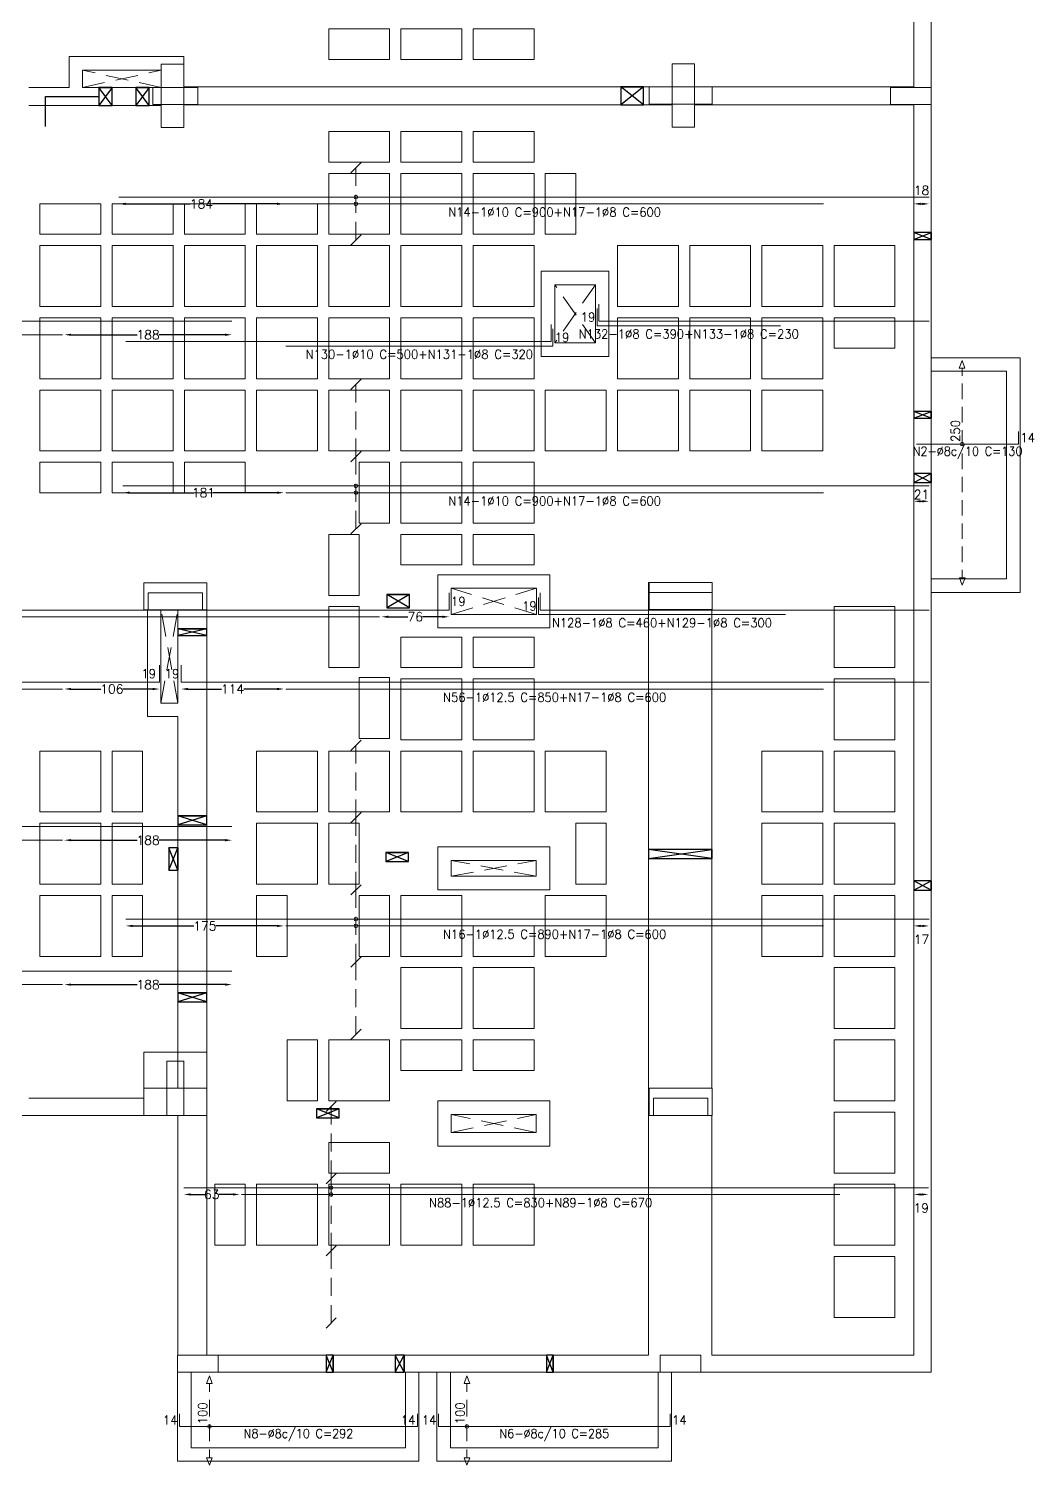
# Model space of a CAD drawing. Header units: millimetres. Extents: x -32 to 332, y -138 to 116.
# Drawn here: x 204.19 to 226.47, y -137.71 to -105.88 of the extents above; entities that cross this region are included whole.
import ezdxf
from ezdxf.enums import TextEntityAlignment as Align

# ---------------------------------------------------------------- set-up
doc = ezdxf.new("R2010")
doc.units = ezdxf.units.MM
doc.linetypes.add('TRAZO_HUECO', pattern=[0.75, 0.5, -0.25])
doc.layers.add('A-COT-01', color=9, linetype='Continuous')
doc.layers.add('FURAÇÃO', color=8, linetype='Continuous')
for name, color, linetype, lineweight in [('ARR_L_I_IG_DIST', 8, 'Continuous', 0), ('ARR_L_I_IG_LINHA', 2, 'Continuous', 0), ('ARR_L_I_IG_MARCA', 2, 'Continuous', 9), ('ARR_L_I_POSICAO', 4, 'Continuous', 9), ('ARR_LONG_INF', 6, 'Continuous', 15), ('ARR_LONG_INF_TXT', 1, 'Continuous', 9), ('consolo', 8, 'Continuous', 0), ('LJ_NERV_RETI', 8, 'Continuous', 9), ('LJ_SIMB_ABER', 8, 'Continuous', 0), ('PILAR_CONCRETO', 8, 'Continuous', 0), ('PILAR_CONCRETO_APOIADO', 8, 'Continuous', 0), ('VIG_FACES', 8, 'Continuous', 0)]:
    doc.layers.add(name, color=color, linetype=linetype, lineweight=lineweight)
doc.styles.add('CYPETXT_0.3_romans', font='romans.shx', dxfattribs={"height": 0.2})
doc.styles.add('CYPETXT_romans', font='romans.shx', dxfattribs={"height": 0.2})
doc.dimstyles.new('cype_arrow', dxfattribs={"dimtxt": 0.18, "dimasz": 0.15, "dimexe": 0.075, "dimexo": 0.075, "dimgap": 0, "dimtad": 0, "dimdec": 4, "dimzin": 0, "dimdsep": 46, "dimtxsty": 'CYPETXT_0.3_romans', "dimcen": 0.09, "dimadec": 0, "dimazin": 0, "dimtfac": 1, "dimtdec": 4, "dimtofl": 0, "dimtmove": 2, "dimatfit": 3, "dimfxl": 1, "dimtolj": 1, "dimtzin": 0, "dimarcsym": 0})

# ---------------------------------------------------------------- blocks, each defined once
blk = doc.blocks.new('Forma 2PvtoTipo')
at = {"layer": 'consolo', "color": 8}
blk.add_lwpolyline([(614.303, -127.48), (612.903, -127.48), (612.903, -128.88), (614.303, -128.88)], close=True, dxfattribs=at)
at = {"layer": 'FURAÇÃO', "color": 8}
for points in [[(610.723, -106.969), (610.723, -106.301), (611.907, -106.3)], [(612.207, -106.5), (612.207, -106.1), (611.907, -106.1), (611.907, -106.5), (612.207, -106.5), (611.907, -106.1), (612.207, -106.1), (611.907, -106.5)], [(613.025, -106.5), (613.025, -106.1), (612.725, -106.1), (612.725, -106.5), (613.025, -106.5), (612.725, -106.1), (613.025, -106.1), (612.725, -106.5)], [(623.978, -106.49), (623.978, -106.09), (623.478, -106.09), (623.478, -106.49), (623.978, -106.49), (623.478, -106.09), (623.978, -106.09), (623.478, -106.49)], [(629.973, -109.468), (630.353, -109.468), (630.353, -109.318), (629.973, -109.318), (629.973, -109.468), (630.353, -109.318), (630.353, -109.468), (629.973, -109.318)], [(629.973, -113.431), (630.353, -113.431), (630.353, -113.281), (629.973, -113.281), (629.973, -113.431), (630.353, -113.281), (630.353, -113.431), (629.973, -113.281)], [(629.973, -114.856), (630.353, -114.856), (630.353, -114.656), (629.973, -114.656), (629.973, -114.856), (630.353, -114.656), (630.353, -114.856), (629.973, -114.656)], [(618.791, -117.637), (618.791, -117.337), (618.291, -117.337), (618.291, -117.637), (618.791, -117.637), (618.291, -117.337), (618.791, -117.337), (618.291, -117.637)], [(614.3, -118.247), (614.3, -118.097), (613.66, -118.097), (613.66, -118.247), (614.3, -118.247), (613.66, -118.097), (614.3, -118.097), (613.66, -118.247)], [(614.3, -122.44), (614.3, -122.24), (613.66, -122.24), (613.66, -122.44), (614.3, -122.44), (613.66, -122.24), (614.3, -122.24), (613.66, -122.44)], [(613.46, -123.449), (613.66, -123.449), (613.66, -122.949), (613.46, -122.949), (613.46, -123.449), (613.66, -122.949), (613.66, -123.449), (613.46, -122.949)], [(618.77, -123.257), (618.77, -123.057), (618.27, -123.057), (618.27, -123.257), (618.77, -123.257), (618.27, -123.057), (618.77, -123.057), (618.27, -123.257)], [(624.093, -123.187), (625.493, -123.187), (625.493, -122.987), (624.093, -122.987), (624.093, -123.187), (625.493, -122.987), (625.493, -123.187), (624.093, -122.987)], [(629.973, -123.886), (630.353, -123.886), (630.353, -123.686), (629.973, -123.686), (629.973, -123.886), (630.353, -123.686), (630.353, -123.886), (629.973, -123.686)], [(614.3, -126.363), (614.3, -126.163), (613.66, -126.163), (613.66, -126.363), (614.3, -126.363), (613.66, -126.163), (614.3, -126.163), (613.66, -126.363)], [(617.232, -128.932), (617.232, -128.732), (616.732, -128.732), (616.732, -128.932), (617.232, -128.932), (616.732, -128.732), (617.232, -128.732), (616.732, -128.932)], [(616.95, -134.57), (617.1, -134.57), (617.1, -134.19), (616.95, -134.19), (616.95, -134.57), (617.1, -134.19), (617.1, -134.57), (616.95, -134.19)], [(618.477, -134.57), (618.677, -134.57), (618.677, -134.19), (618.477, -134.19), (618.477, -134.57), (618.677, -134.19), (618.677, -134.57), (618.477, -134.19)], [(621.829, -134.57), (621.979, -134.57), (621.979, -134.19), (621.829, -134.19), (621.829, -134.57), (621.979, -134.19), (621.979, -134.57), (621.829, -134.19)]]:
    blk.add_lwpolyline(points, dxfattribs=at)
at = {"layer": 'LJ_NERV_RETI', "color": 8}
for points in [[(618.354, -105.482), (618.354, -104.807), (617.004, -104.807), (617.004, -105.482)], [(619.954, -105.482), (619.954, -104.807), (618.604, -104.807), (618.604, -105.482)], [(621.554, -105.482), (621.554, -104.807), (620.204, -104.807), (620.204, -105.482)], [(618.354, -107.757), (618.354, -107.082), (617.004, -107.082), (617.004, -107.757)], [(619.954, -107.757), (619.954, -107.082), (618.604, -107.082), (618.604, -107.757)], [(621.554, -107.757), (621.554, -107.082), (620.204, -107.082), (620.204, -107.757)], [(618.354, -109.357), (618.354, -108.007), (617.004, -108.007), (617.004, -109.357)], [(619.954, -109.357), (619.954, -108.007), (618.604, -108.007), (618.604, -109.357)], [(621.554, -109.357), (621.554, -108.007), (620.204, -108.007), (620.204, -109.357)], [(622.479, -109.357), (622.479, -108.007), (621.804, -108.007), (621.804, -109.357)], [(611.954, -109.357), (611.954, -108.682), (610.604, -108.682), (610.604, -109.357)], [(613.554, -109.357), (613.554, -108.682), (612.204, -108.682), (612.204, -109.357)], [(615.154, -109.357), (615.154, -108.682), (613.804, -108.682), (613.804, -109.357)], [(616.754, -109.357), (616.754, -108.682), (615.404, -108.682), (615.404, -109.357)], [(611.954, -110.957), (611.954, -109.607), (610.604, -109.607), (610.604, -110.957)], [(613.554, -110.957), (613.554, -109.607), (612.204, -109.607), (612.204, -110.957)], [(615.154, -110.957), (615.154, -109.607), (613.804, -109.607), (613.804, -110.957)], [(616.754, -110.957), (616.754, -109.607), (615.404, -109.607), (615.404, -110.957)], [(618.354, -110.957), (618.354, -109.607), (617.004, -109.607), (617.004, -110.957)], [(619.954, -110.957), (619.954, -109.607), (618.604, -109.607), (618.604, -110.957)], [(621.554, -110.957), (621.554, -109.607), (620.204, -109.607), (620.204, -110.957)], [(624.754, -110.957), (624.754, -109.607), (623.404, -109.607), (623.404, -110.957)], [(626.354, -110.957), (626.354, -109.607), (625.004, -109.607), (625.004, -110.957)], [(627.954, -110.957), (627.954, -109.607), (626.604, -109.607), (626.604, -110.957)], [(629.554, -110.957), (629.554, -109.607), (628.204, -109.607), (628.204, -110.957)], [(611.954, -112.557), (611.954, -111.207), (610.604, -111.207), (610.604, -112.557)], [(613.554, -112.557), (613.554, -111.207), (612.204, -111.207), (612.204, -112.557)], [(615.154, -112.557), (615.154, -111.207), (613.804, -111.207), (613.804, -112.557)], [(616.754, -112.557), (616.754, -111.207), (615.404, -111.207), (615.404, -112.557)], [(618.354, -112.557), (618.354, -111.207), (617.004, -111.207), (617.004, -112.557)], [(619.954, -112.557), (619.954, -111.207), (618.604, -111.207), (618.604, -112.557)], [(621.554, -112.557), (621.554, -111.207), (620.204, -111.207), (620.204, -112.557)], [(624.754, -112.557), (624.754, -111.207), (623.404, -111.207), (623.404, -112.557)], [(626.354, -112.557), (626.354, -111.207), (625.004, -111.207), (625.004, -112.557)], [(627.954, -112.557), (627.954, -111.207), (626.604, -111.207), (626.604, -112.557)], [(629.554, -111.882), (629.554, -111.207), (628.204, -111.207), (628.204, -111.882)], [(611.954, -114.157), (611.954, -112.807), (610.604, -112.807), (610.604, -114.157)], [(613.554, -114.157), (613.554, -112.807), (612.204, -112.807), (612.204, -114.157)], [(615.154, -114.157), (615.154, -112.807), (613.804, -112.807), (613.804, -114.157)], [(616.754, -114.157), (616.754, -112.807), (615.404, -112.807), (615.404, -114.157)], [(618.354, -114.157), (618.354, -112.807), (617.004, -112.807), (617.004, -114.157)], [(619.954, -114.157), (619.954, -112.807), (618.604, -112.807), (618.604, -114.157)], [(621.554, -114.157), (621.554, -112.807), (620.204, -112.807), (620.204, -114.157)], [(623.154, -114.157), (623.154, -112.807), (621.804, -112.807), (621.804, -114.157)], [(624.754, -114.157), (624.754, -112.807), (623.404, -112.807), (623.404, -114.157)], [(626.354, -114.157), (626.354, -112.807), (625.004, -112.807), (625.004, -114.157)], [(627.954, -114.157), (627.954, -112.807), (626.604, -112.807), (626.604, -114.157)], [(611.954, -115.082), (611.954, -114.407), (610.604, -114.407), (610.604, -115.082)], [(613.554, -115.082), (613.554, -114.407), (612.204, -114.407), (612.204, -115.082)], [(615.154, -115.082), (615.154, -114.407), (613.804, -114.407), (613.804, -115.082)], [(618.354, -115.757), (618.354, -114.407), (617.679, -114.407), (617.679, -115.757)], [(619.954, -115.757), (619.954, -114.407), (618.604, -114.407), (618.604, -115.757)], [(621.554, -115.757), (621.554, -114.407), (620.204, -114.407), (620.204, -115.757)], [(617.679, -117.357), (617.679, -116.007), (617.004, -116.007), (617.004, -117.357)], [(619.954, -116.682), (619.954, -116.007), (618.604, -116.007), (618.604, -116.682)], [(621.554, -116.682), (621.554, -116.007), (620.204, -116.007), (620.204, -116.682)], [(617.679, -118.957), (617.679, -117.607), (617.004, -117.607), (617.004, -118.957)], [(629.554, -118.957), (629.554, -117.607), (628.204, -117.607), (628.204, -118.957)], [(619.954, -118.957), (619.954, -118.282), (618.604, -118.282), (618.604, -118.957)], [(621.554, -118.957), (621.554, -118.282), (620.204, -118.282), (620.204, -118.957)], [(618.354, -120.526), (618.354, -119.176), (617.679, -119.176), (617.679, -120.526)], [(619.954, -120.557), (619.954, -119.207), (618.604, -119.207), (618.604, -120.557)], [(621.554, -120.557), (621.554, -119.207), (620.204, -119.207), (620.204, -120.557)], [(629.554, -120.557), (629.554, -119.207), (628.204, -119.207), (628.204, -120.557)], [(611.954, -122.157), (611.954, -120.807), (610.604, -120.807), (610.604, -122.157)], [(612.879, -122.157), (612.879, -120.807), (612.204, -120.807), (612.204, -122.157)], [(616.754, -122.157), (616.754, -120.807), (615.404, -120.807), (615.404, -122.157)], [(618.354, -122.157), (618.354, -120.807), (617.004, -120.807), (617.004, -122.157)], [(619.954, -122.157), (619.954, -120.807), (618.604, -120.807), (618.604, -122.157)], [(621.554, -122.157), (621.554, -120.807), (620.204, -120.807), (620.204, -122.157)], [(623.154, -122.157), (623.154, -120.807), (621.804, -120.807), (621.804, -122.157)], [(627.954, -122.157), (627.954, -120.807), (626.604, -120.807), (626.604, -122.157)], [(629.554, -122.157), (629.554, -120.807), (628.204, -120.807), (628.204, -122.157)], [(611.954, -123.757), (611.954, -122.407), (610.604, -122.407), (610.604, -123.757)], [(612.879, -123.757), (612.879, -122.407), (612.204, -122.407), (612.204, -123.757)], [(616.754, -123.757), (616.754, -122.407), (615.404, -122.407), (615.404, -123.757)], [(617.679, -123.757), (617.679, -122.407), (617.004, -122.407), (617.004, -123.757)], [(623.154, -123.757), (623.154, -122.407), (622.479, -122.407), (622.479, -123.757)], [(627.954, -123.757), (627.954, -122.407), (626.604, -122.407), (626.604, -123.757)], [(629.554, -123.757), (629.554, -122.407), (628.204, -122.407), (628.204, -123.757)], [(611.954, -125.357), (611.954, -124.007), (610.604, -124.007), (610.604, -125.357)], [(612.879, -125.357), (612.879, -124.007), (612.204, -124.007), (612.204, -125.357)], [(616.079, -125.357), (616.079, -124.007), (615.404, -124.007), (615.404, -125.357)], [(618.354, -125.357), (618.354, -124.007), (617.679, -124.007), (617.679, -125.357)], [(619.954, -125.357), (619.954, -124.007), (618.604, -124.007), (618.604, -125.357)], [(623.154, -125.357), (623.154, -124.007), (621.804, -124.007), (621.804, -125.357)], [(627.954, -125.357), (627.954, -124.007), (626.604, -124.007), (626.604, -125.357)], [(629.554, -125.357), (629.554, -124.007), (628.204, -124.007), (628.204, -125.357)], [(621.554, -125.357), (621.554, -124.682), (620.204, -124.682), (620.204, -125.357)], [(619.954, -126.957), (619.954, -125.607), (618.604, -125.607), (618.604, -126.957)], [(621.554, -126.957), (621.554, -125.607), (620.204, -125.607), (620.204, -126.957)], [(629.554, -126.957), (629.554, -125.607), (628.204, -125.607), (628.204, -126.957)], [(616.754, -128.557), (616.754, -127.207), (616.079, -127.207), (616.079, -128.557)], [(618.354, -128.557), (618.354, -127.207), (617.004, -127.207), (617.004, -128.557)], [(619.954, -127.882), (619.954, -127.207), (618.604, -127.207), (618.604, -127.882)], [(621.554, -127.882), (621.554, -127.207), (620.204, -127.207), (620.204, -127.882)], [(629.554, -128.557), (629.554, -127.207), (628.204, -127.207), (628.204, -128.557)], [(629.554, -130.157), (629.554, -128.807), (628.204, -128.807), (628.204, -130.157)], [(618.354, -130.157), (618.354, -129.482), (617.004, -129.482), (617.004, -130.157)], [(615.154, -131.757), (615.154, -130.407), (614.479, -130.407), (614.479, -131.757)], [(616.754, -131.757), (616.754, -130.407), (615.404, -130.407), (615.404, -131.757)], [(618.354, -131.757), (618.354, -130.407), (617.004, -130.407), (617.004, -131.757)], [(619.954, -131.757), (619.954, -130.407), (618.604, -130.407), (618.604, -131.757)], [(621.554, -131.757), (621.554, -130.407), (620.204, -130.407), (620.204, -131.757)], [(629.554, -131.757), (629.554, -130.407), (628.204, -130.407), (628.204, -131.757)], [(629.554, -133.357), (629.554, -132.007), (628.204, -132.007), (628.204, -133.357)]]:
    blk.add_lwpolyline(points, close=True, dxfattribs=at)
at = {"layer": 'LJ_SIMB_ABER', "color": 8, "linetype": 'TRAZO_HUECO'}
for p, q in [((613.293, -106.1), (611.549, -105.72)), ((611.549, -106.1), (613.293, -105.72)), ((622.915, -110.475), (622.015, -111.765)), ((622.915, -111.765), (622.015, -110.475)), ((621.605, -117.78), (619.719, -117.2)), ((619.719, -117.78), (621.605, -117.2)), ((613.66, -119.745), (613.284, -117.68)), ((613.284, -119.745), (613.66, -117.68)), ((621.604, -123.58), (619.719, -123.23)), ((619.719, -123.58), (621.604, -123.23)), ((621.604, -129.26), (619.719, -128.86)), ((619.719, -129.26), (621.604, -128.86))]:
    blk.add_line(p, q, dxfattribs=at)
at = {"layer": 'PILAR_CONCRETO', "color": 8}
for points in [[(613.293, -106.99), (613.793, -106.99), (613.793, -105.59), (613.293, -105.59), (613.293, -106.99)], [(624.613, -106.98), (625.113, -106.98), (625.113, -105.58), (624.613, -105.58), (624.613, -106.98)], [(613.103, -106.48), (614.103, -106.48), (614.103, -106.1), (613.103, -106.1), (613.103, -106.48)], [(624.103, -106.47), (625.503, -106.47), (625.503, -106.09), (624.103, -106.09), (624.103, -106.47)], [(629.453, -106.48), (630.353, -106.48), (630.353, -106.1), (629.453, -106.1), (629.453, -106.48)], [(612.903, -117.68), (614.303, -117.68), (614.303, -117.08), (612.903, -117.08), (612.903, -117.68)], [(624.103, -117.671), (625.503, -117.671), (625.503, -117.071), (624.103, -117.071), (624.103, -117.671)], [(613.003, -117.68), (614.203, -117.68), (614.203, -117.3), (613.003, -117.3), (613.003, -117.68)], [(624.103, -117.671), (625.503, -117.671), (625.503, -117.291), (624.103, -117.291), (624.103, -117.671)], [(613.413, -128.88), (613.793, -128.88), (613.793, -127.68), (613.413, -127.68), (613.413, -128.88)], [(612.903, -128.88), (614.303, -128.88), (614.303, -128.28), (612.903, -128.28), (612.903, -128.88)], [(624.103, -128.88), (625.503, -128.88), (625.503, -128.28), (624.103, -128.28), (624.103, -128.88)], [(624.203, -128.88), (625.403, -128.88), (625.403, -128.5), (624.203, -128.5), (624.203, -128.88)], [(613.654, -134.57), (614.554, -134.57), (614.554, -134.19), (613.654, -134.19), (613.654, -134.57)], [(624.353, -134.57), (625.253, -134.57), (625.253, -134.19), (624.353, -134.19), (624.353, -134.57)]]:
    blk.add_lwpolyline(points, close=True, dxfattribs=at)
at = {"layer": 'PILAR_CONCRETO_APOIADO', "color": 8}
for points in [[(613.103, -106.48), (614.103, -106.48), (614.103, -106.1), (613.103, -106.1), (613.103, -106.48)], [(624.103, -106.47), (625.503, -106.47), (625.503, -106.09), (624.103, -106.09), (624.103, -106.47)], [(629.453, -106.48), (630.353, -106.48), (630.353, -106.1), (629.453, -106.1), (629.453, -106.48)], [(613.413, -128.88), (613.793, -128.88), (613.793, -127.68), (613.413, -127.68), (613.413, -128.88)], [(613.654, -134.57), (614.554, -134.57), (614.554, -134.19), (613.654, -134.19), (613.654, -134.57)], [(624.353, -134.57), (625.253, -134.57), (625.253, -134.19), (624.353, -134.19), (624.353, -134.57)]]:
    blk.add_lwpolyline(points, close=True, dxfattribs=at)
at = {"layer": 'VIG_FACES', "color": 8}
for p, q in [((630.353, -100.49), (630.353, -106.1)), ((629.973, -102.958), (629.973, -106.09)), ((611.249, -106.1), (611.249, -105.42)), ((611.549, -106.1), (611.549, -105.72)), ((611.549, -105.72), (613.293, -105.72)), ((611.249, -106.1), (610.355, -106.1)), ((613.293, -106.1), (611.549, -106.1)), ((615.403, -106.09), (613.793, -106.09)), ((622.478, -106.09), (615.405, -106.09)), ((624.613, -106.09), (622.48, -106.09)), ((626.603, -106.09), (625.113, -106.09)), ((627.953, -106.09), (626.605, -106.09)), ((629.973, -106.09), (627.955, -106.09)), ((613.293, -106.5), (610.355, -106.5)), ((615.403, -106.49), (613.793, -106.49)), ((622.478, -106.49), (615.405, -106.49)), ((624.613, -106.49), (622.48, -106.49)), ((626.603, -106.49), (625.113, -106.49)), ((627.953, -106.49), (626.605, -106.49)), ((629.973, -106.49), (627.955, -106.49)), ((629.973, -106.49), (629.973, -109.606)), ((630.353, -106.48), (630.353, -112.09)), ((629.973, -109.608), (629.973, -134.19)), ((621.715, -110.175), (623.215, -110.175)), ((621.715, -112.065), (621.715, -110.175)), ((623.215, -110.175), (623.215, -112.065)), ((622.015, -110.475), (622.915, -110.475)), ((622.015, -111.765), (622.015, -110.475)), ((622.915, -110.475), (622.915, -111.765)), ((622.915, -111.765), (622.015, -111.765)), ((623.215, -112.065), (621.715, -112.065)), ((632.329, -112.091), (630.353, -112.091)), ((630.353, -112.092), (630.353, -117.29)), ((632.029, -112.391), (630.353, -112.391)), ((632.329, -112.391), (632.329, -112.391)), ((619.419, -116.9), (621.553, -116.9)), ((619.419, -118.08), (619.419, -116.9)), ((621.555, -116.9), (621.905, -116.9)), ((621.905, -116.9), (621.905, -118.08)), ((624.093, -117.071), (624.093, -120.806)), ((624.093, -117.071), (624.103, -117.071)), ((619.719, -117.2), (621.605, -117.2)), ((619.719, -117.78), (619.719, -117.2)), ((621.605, -117.2), (621.605, -117.78)), ((630.353, -117.292), (630.353, -134.57)), ((612.984, -120.045), (612.984, -117.68)), ((613.284, -119.745), (613.284, -117.68)), ((613.66, -117.68), (613.66, -119.745)), ((614.3, -117.68), (614.3, -120.806)), ((625.493, -117.671), (625.493, -120.806)), ((621.553, -118.08), (619.419, -118.08)), ((621.605, -117.78), (619.719, -117.78)), ((621.905, -118.08), (621.555, -118.08)), ((613.66, -119.745), (613.284, -119.745)), ((613.66, -120.045), (612.984, -120.045)), ((613.66, -120.045), (613.66, -120.806)), ((613.66, -120.808), (613.66, -125.356)), ((614.3, -120.808), (614.3, -125.356)), ((624.093, -120.808), (624.093, -128.58)), ((625.493, -120.808), (625.493, -128.28)), ((619.419, -122.93), (621.904, -122.93)), ((619.419, -123.88), (619.419, -122.93)), ((621.904, -122.93), (621.904, -123.88)), ((619.719, -123.23), (621.604, -123.23)), ((619.719, -123.58), (619.719, -123.23)), ((621.604, -123.23), (621.604, -123.58)), ((621.604, -123.58), (619.719, -123.58)), ((621.904, -123.88), (619.419, -123.88)), ((613.66, -125.358), (613.66, -128.28)), ((614.3, -125.358), (614.3, -128.28)), ((612.903, -128.5), (610.355, -128.5)), ((619.419, -128.56), (621.904, -128.56)), ((619.419, -129.56), (619.419, -128.56)), ((621.904, -128.56), (621.904, -129.56)), ((624.093, -128.58), (624.093, -131.756)), ((612.903, -128.88), (603.613, -128.88)), ((613.66, -128.88), (613.66, -134.19)), ((614.3, -128.88), (614.3, -130.406)), ((619.719, -128.86), (621.604, -128.86)), ((619.719, -129.26), (619.719, -128.86)), ((621.604, -128.86), (621.604, -129.26)), ((625.493, -128.88), (625.493, -131.756)), ((621.604, -129.26), (619.719, -129.26)), ((621.904, -129.56), (619.419, -129.56)), ((614.3, -130.408), (614.3, -131.756)), ((614.3, -131.758), (614.3, -134.19)), ((624.093, -131.758), (624.093, -134.19)), ((625.493, -131.758), (625.493, -134.19)), ((614.554, -134.19), (617.003, -134.19)), ((617.005, -134.19), (622.478, -134.19)), ((622.48, -134.19), (624.093, -134.19)), ((625.493, -134.19), (626.603, -134.19)), ((626.605, -134.19), (629.973, -134.19)), ((613.654, -136.545), (613.654, -134.57)), ((613.954, -136.245), (613.954, -134.57)), ((614.554, -134.57), (619.001, -134.57)), ((618.702, -136.245), (618.702, -134.57)), ((619.002, -136.545), (619.002, -134.57)), ((619.003, -134.57), (619.401, -134.57)), ((619.402, -136.546), (619.402, -134.57)), ((619.403, -134.57), (624.353, -134.57)), ((619.702, -136.246), (619.702, -134.57)), ((624.303, -136.246), (624.303, -134.57)), ((624.603, -136.546), (624.603, -134.57)), ((625.253, -134.57), (630.353, -134.57)), ((619.002, -136.545), (613.654, -136.545)), ((618.702, -136.245), (613.954, -136.245)), ((624.603, -136.546), (619.402, -136.546)), ((624.303, -136.246), (619.702, -136.246)), ((624.303, -136.546), (624.303, -136.546)), ((624.603, -136.246), (624.603, -136.246))]:
    blk.add_line(p, q, dxfattribs=at)
for points in [[(611.249, -105.42), (613.793, -105.42), (613.793, -105.59)], [(632.329, -112.091), (632.329, -117.291), (630.353, -117.291)], [(632.029, -112.091), (632.029, -112.091)], [(632.029, -112.391), (632.029, -116.991), (630.353, -116.991)]]:
    blk.add_lwpolyline(points, dxfattribs=at)
blk = doc.blocks.new('*D158')
at = {"layer": 'ARR_L_I_POSICAO', "color": 0, "lineweight": -2, "transparency": 16777216}
for p, q in [((205.126, -127.061), (206.589, -127.061)), ((208.537, -127.061), (207.074, -127.061))]:
    blk.add_line(p, q, dxfattribs=at)
at = {"layer": 'ARR_L_I_POSICAO', "color": 0, "transparency": 16777216}
for points in [[(205.126, -127.036), (205.126, -127.086), (204.976, -127.061)], [(208.537, -127.036), (208.537, -127.086), (208.687, -127.061)]]:
    blk.add_solid(points, dxfattribs=at)
at = {"layer": 'DEFPOINTS', "color": 0, "transparency": 16777216}
for p in [(204.976, -127.061), (208.687, -127.061), (208.687, -127.061)]:
    blk.add_point(p, dxfattribs=at)
at = {"layer": 'ARR_L_I_POSICAO', "color": 0, "transparency": 16777216, "insert": (206.831, -127.061), "char_height": 0.2, "attachment_point": 5, "style": 'CYPETXT_0.3_romans'}
blk.add_mtext('\\A1;188', dxfattribs=at)
blk = doc.blocks.new('*D159')
at = {"layer": 'ARR_L_I_POSICAO', "color": 0, "lineweight": -2, "transparency": 16777216}
blk.add_line((223.955, -125.761), (223.99, -125.761), dxfattribs=at)
at = {"layer": 'ARR_L_I_POSICAO', "color": 0, "transparency": 16777216}
for points in [[(223.955, -125.736), (223.955, -125.786), (223.805, -125.761)], [(223.99, -125.736), (223.99, -125.786), (224.14, -125.761)]]:
    blk.add_solid(points, dxfattribs=at)
at = {"layer": 'DEFPOINTS', "color": 0, "transparency": 16777216}
for p in [(223.805, -125.761), (224.14, -125.761), (224.14, -125.761)]:
    blk.add_point(p, dxfattribs=at)
at = {"layer": 'ARR_L_I_POSICAO', "color": 0, "transparency": 16777216, "insert": (223.973, -126.061), "char_height": 0.2, "attachment_point": 5, "rotation": 0.0001, "style": 'CYPETXT_0.3_romans'}
blk.add_mtext('\\A1;17', dxfattribs=at)
blk = doc.blocks.new('*D160')
at = {"layer": 'ARR_L_I_POSICAO', "color": 0, "lineweight": -2, "transparency": 16777216}
for p, q in [((206.49, -125.761), (207.848, -125.761)), ((209.692, -125.761), (208.334, -125.761))]:
    blk.add_line(p, q, dxfattribs=at)
at = {"layer": 'ARR_L_I_POSICAO', "color": 0, "transparency": 16777216}
for points in [[(206.49, -125.736), (206.49, -125.786), (206.34, -125.761)], [(209.692, -125.736), (209.692, -125.786), (209.842, -125.761)]]:
    blk.add_solid(points, dxfattribs=at)
at = {"layer": 'DEFPOINTS', "color": 0, "transparency": 16777216}
for p in [(206.34, -125.761), (209.842, -125.761), (209.842, -125.761)]:
    blk.add_point(p, dxfattribs=at)
at = {"layer": 'ARR_L_I_POSICAO', "color": 0, "transparency": 16777216, "insert": (208.091, -125.761), "char_height": 0.2, "attachment_point": 5, "style": 'CYPETXT_0.3_romans'}
blk.add_mtext('\\A1;175', dxfattribs=at)
blk = doc.blocks.new('*D162')
at = {"layer": 'ARR_L_I_POSICAO', "color": 0, "lineweight": -2, "transparency": 16777216}
for p, q in [((205.126, -123.861), (206.589, -123.861)), ((208.537, -123.861), (207.074, -123.861))]:
    blk.add_line(p, q, dxfattribs=at)
at = {"layer": 'ARR_L_I_POSICAO', "color": 0, "transparency": 16777216}
for points in [[(205.126, -123.836), (205.126, -123.886), (204.976, -123.861)], [(208.537, -123.836), (208.537, -123.886), (208.687, -123.861)]]:
    blk.add_solid(points, dxfattribs=at)
at = {"layer": 'DEFPOINTS', "color": 0, "transparency": 16777216}
for p in [(204.976, -123.861), (208.687, -123.861), (208.687, -123.861)]:
    blk.add_point(p, dxfattribs=at)
at = {"layer": 'ARR_L_I_POSICAO', "color": 0, "transparency": 16777216, "insert": (206.831, -123.861), "char_height": 0.2, "attachment_point": 5, "style": 'CYPETXT_0.3_romans'}
blk.add_mtext('\\A1;188', dxfattribs=at)
blk = doc.blocks.new('*D164')
at = {"layer": 'ARR_L_I_POSICAO', "color": 0, "lineweight": -2, "transparency": 16777216}
for p, q in [((205.126, -112.661), (206.589, -112.661)), ((208.537, -112.661), (207.074, -112.661))]:
    blk.add_line(p, q, dxfattribs=at)
at = {"layer": 'ARR_L_I_POSICAO', "color": 0, "transparency": 16777216}
for points in [[(205.126, -112.636), (205.126, -112.686), (204.976, -112.661)], [(208.537, -112.636), (208.537, -112.686), (208.687, -112.661)]]:
    blk.add_solid(points, dxfattribs=at)
at = {"layer": 'DEFPOINTS', "color": 0, "transparency": 16777216}
for p in [(204.976, -112.661), (208.687, -112.661), (208.687, -112.661)]:
    blk.add_point(p, dxfattribs=at)
at = {"layer": 'ARR_L_I_POSICAO', "color": 0, "transparency": 16777216, "insert": (206.831, -112.661), "char_height": 0.2, "attachment_point": 5, "style": 'CYPETXT_0.3_romans'}
blk.add_mtext('\\A1;188', dxfattribs=at)
blk = doc.blocks.new('*D165')
at = {"layer": 'ARR_L_I_POSICAO', "color": 0, "lineweight": -2, "transparency": 16777216}
blk.add_line((223.955, -109.761), (223.99, -109.761), dxfattribs=at)
at = {"layer": 'ARR_L_I_POSICAO', "color": 0, "transparency": 16777216}
for points in [[(223.955, -109.736), (223.955, -109.786), (223.805, -109.761)], [(223.99, -109.736), (223.99, -109.786), (224.14, -109.761)]]:
    blk.add_solid(points, dxfattribs=at)
at = {"layer": 'DEFPOINTS', "color": 0, "transparency": 16777216}
for p in [(223.805, -109.761), (224.14, -109.761), (224.14, -109.761)]:
    blk.add_point(p, dxfattribs=at)
at = {"layer": 'ARR_L_I_POSICAO', "color": 0, "transparency": 16777216, "insert": (223.973, -109.461), "char_height": 0.2, "attachment_point": 5, "rotation": 0.0001, "style": 'CYPETXT_0.3_romans'}
blk.add_mtext('\\A1;18', dxfattribs=at)
blk = doc.blocks.new('*D166')
at = {"layer": 'ARR_L_I_POSICAO', "color": 0, "lineweight": -2, "transparency": 16777216}
for p, q in [((206.335, -109.761), (207.766, -109.761)), ((209.692, -109.761), (208.261, -109.761))]:
    blk.add_line(p, q, dxfattribs=at)
at = {"layer": 'ARR_L_I_POSICAO', "color": 0, "transparency": 16777216}
for points in [[(206.335, -109.736), (206.335, -109.786), (206.185, -109.761)], [(209.692, -109.736), (209.692, -109.786), (209.842, -109.761)]]:
    blk.add_solid(points, dxfattribs=at)
at = {"layer": 'DEFPOINTS', "color": 0, "transparency": 16777216}
for p in [(206.185, -109.761), (209.842, -109.761), (209.842, -109.761)]:
    blk.add_point(p, dxfattribs=at)
at = {"layer": 'ARR_L_I_POSICAO', "color": 0, "transparency": 16777216, "insert": (208.014, -109.761), "char_height": 0.2, "attachment_point": 5, "style": 'CYPETXT_0.3_romans'}
blk.add_mtext('\\A1;184', dxfattribs=at)
blk = doc.blocks.new('*D268')
at = {"layer": 'ARR_L_I_POSICAO', "color": 0, "lineweight": -2, "transparency": 16777216}
blk.add_line((223.955, -131.711), (223.976, -131.711), dxfattribs=at)
at = {"layer": 'ARR_L_I_POSICAO', "color": 0, "transparency": 16777216}
for points in [[(223.955, -131.686), (223.955, -131.736), (223.805, -131.711)], [(223.976, -131.686), (223.976, -131.736), (224.126, -131.711)]]:
    blk.add_solid(points, dxfattribs=at)
at = {"layer": 'DEFPOINTS', "color": 0, "transparency": 16777216}
for p in [(223.805, -131.711), (224.126, -131.711), (224.126, -131.711)]:
    blk.add_point(p, dxfattribs=at)
at = {"layer": 'ARR_L_I_POSICAO', "color": 0, "transparency": 16777216, "insert": (223.966, -132.011), "char_height": 0.2, "attachment_point": 5, "rotation": 359.9999, "style": 'CYPETXT_0.3_romans'}
blk.add_mtext('\\A1;19', dxfattribs=at)
blk = doc.blocks.new('*D269')
at = {"layer": 'ARR_L_I_POSICAO', "color": 0, "lineweight": -2, "transparency": 16777216}
for p, q in [((207.776, -131.711), (208.087, -131.711)), ((208.711, -131.711), (208.401, -131.711))]:
    blk.add_line(p, q, dxfattribs=at)
at = {"layer": 'ARR_L_I_POSICAO', "color": 0, "transparency": 16777216}
for points in [[(207.776, -131.686), (207.776, -131.736), (207.626, -131.711)], [(208.711, -131.686), (208.711, -131.736), (208.861, -131.711)]]:
    blk.add_solid(points, dxfattribs=at)
at = {"layer": 'DEFPOINTS', "color": 0, "transparency": 16777216}
for p in [(207.626, -131.711), (208.861, -131.711), (208.861, -131.711)]:
    blk.add_point(p, dxfattribs=at)
at = {"layer": 'ARR_L_I_POSICAO', "color": 0, "transparency": 16777216, "insert": (208.244, -131.711), "char_height": 0.2, "attachment_point": 5, "style": 'CYPETXT_0.3_romans'}
blk.add_mtext('\\A1;63', dxfattribs=at)
blk = doc.blocks.new('*D270')
at = {"layer": 'ARR_L_I_POSICAO', "color": 0, "lineweight": -2, "transparency": 16777216}
blk.add_line((223.955, -116.351), (223.99, -116.351), dxfattribs=at)
at = {"layer": 'ARR_L_I_POSICAO', "color": 0, "transparency": 16777216}
for points in [[(223.955, -116.326), (223.955, -116.376), (223.805, -116.351)], [(223.99, -116.326), (223.99, -116.376), (224.14, -116.351)]]:
    blk.add_solid(points, dxfattribs=at)
at = {"layer": 'DEFPOINTS', "color": 0, "transparency": 16777216}
for p in [(223.805, -116.351), (224.14, -116.351), (224.14, -116.351)]:
    blk.add_point(p, dxfattribs=at)
at = {"layer": 'ARR_L_I_POSICAO', "color": 0, "transparency": 16777216, "insert": (223.973, -116.201), "char_height": 0.2, "attachment_point": 5, "rotation": 359.9999, "style": 'CYPETXT_0.3_romans'}
blk.add_mtext('\\A1;21', dxfattribs=at)
blk = doc.blocks.new('*D271')
at = {"layer": 'ARR_L_I_POSICAO', "color": 0, "lineweight": -2, "transparency": 16777216}
for p, q in [((206.425, -116.161), (207.844, -116.161)), ((209.692, -116.161), (208.273, -116.161))]:
    blk.add_line(p, q, dxfattribs=at)
at = {"layer": 'ARR_L_I_POSICAO', "color": 0, "transparency": 16777216}
for points in [[(206.425, -116.136), (206.425, -116.186), (206.275, -116.161)], [(209.692, -116.136), (209.692, -116.186), (209.842, -116.161)]]:
    blk.add_solid(points, dxfattribs=at)
at = {"layer": 'DEFPOINTS', "color": 0, "transparency": 16777216}
for p in [(206.275, -116.161), (209.842, -116.161), (209.842, -116.161)]:
    blk.add_point(p, dxfattribs=at)
at = {"layer": 'ARR_L_I_POSICAO', "color": 0, "transparency": 16777216, "insert": (208.059, -116.161), "char_height": 0.2, "attachment_point": 5, "style": 'CYPETXT_0.3_romans'}
blk.add_mtext('\\A1;181', dxfattribs=at)
blk = doc.blocks.new('*D81')
at = {"layer": 'ARR_L_I_POSICAO', "color": 0, "lineweight": -2, "transparency": 16777216}
for p, q in [((205.126, -120.511), (205.788, -120.511)), ((206.935, -120.511), (206.273, -120.511))]:
    blk.add_line(p, q, dxfattribs=at)
at = {"layer": 'ARR_L_I_POSICAO', "color": 0, "transparency": 16777216}
for points in [[(205.126, -120.486), (205.126, -120.536), (204.976, -120.511)], [(206.935, -120.486), (206.935, -120.536), (207.085, -120.511)]]:
    blk.add_solid(points, dxfattribs=at)
at = {"layer": 'DEFPOINTS', "color": 0, "transparency": 16777216}
for p in [(204.976, -120.511), (207.085, -120.511), (207.085, -120.511)]:
    blk.add_point(p, dxfattribs=at)
at = {"layer": 'ARR_L_I_POSICAO', "color": 0, "transparency": 16777216, "insert": (206.03, -120.511), "char_height": 0.2, "attachment_point": 5, "style": 'CYPETXT_0.3_romans'}
blk.add_mtext('\\A1;106', dxfattribs=at)
blk = doc.blocks.new('*D82')
at = {"layer": 'ARR_L_I_POSICAO', "color": 0, "lineweight": -2, "transparency": 16777216}
for p, q in [((207.715, -120.511), (208.456, -120.511)), ((209.692, -120.511), (208.951, -120.511))]:
    blk.add_line(p, q, dxfattribs=at)
at = {"layer": 'ARR_L_I_POSICAO', "color": 0, "transparency": 16777216}
for points in [[(207.715, -120.486), (207.715, -120.536), (207.565, -120.511)], [(209.692, -120.486), (209.692, -120.536), (209.842, -120.511)]]:
    blk.add_solid(points, dxfattribs=at)
at = {"layer": 'DEFPOINTS', "color": 0, "transparency": 16777216}
for p in [(207.565, -120.511), (209.842, -120.511), (209.842, -120.511)]:
    blk.add_point(p, dxfattribs=at)
at = {"layer": 'ARR_L_I_POSICAO', "color": 0, "transparency": 16777216, "insert": (208.704, -120.511), "char_height": 0.2, "attachment_point": 5, "style": 'CYPETXT_0.3_romans'}
blk.add_mtext('\\A1;114', dxfattribs=at)
blk = doc.blocks.new('*D83')
at = {"layer": 'ARR_L_I_POSICAO', "color": 0, "lineweight": -2, "transparency": 16777216}
for p, q in [((212.153, -118.911), (212.592, -118.911)), ((213.355, -118.911), (212.916, -118.911))]:
    blk.add_line(p, q, dxfattribs=at)
at = {"layer": 'ARR_L_I_POSICAO', "color": 0, "transparency": 16777216}
for points in [[(212.153, -118.886), (212.153, -118.936), (212.003, -118.911)], [(213.355, -118.886), (213.355, -118.936), (213.505, -118.911)]]:
    blk.add_solid(points, dxfattribs=at)
at = {"layer": 'DEFPOINTS', "color": 0, "transparency": 16777216}
for p in [(212.003, -118.911), (213.505, -118.911), (213.505, -118.911)]:
    blk.add_point(p, dxfattribs=at)
at = {"layer": 'ARR_L_I_POSICAO', "color": 0, "transparency": 16777216, "insert": (212.754, -118.911), "char_height": 0.2, "attachment_point": 5, "style": 'CYPETXT_0.3_romans'}
blk.add_mtext('\\A1;76', dxfattribs=at)

msp = doc.modelspace()

# ---------------------------------------------------------------- linework, layer by layer
at = {"layer": 'ARR_L_I_IG_LINHA'}
for p, q in [((211.43842, -109.36089), (211.43842, -108.96088)), ((211.43842, -109.96089), (211.43842, -109.56089)), ((211.43842, -110.56089), (211.43842, -110.16089)), ((211.43842, -114.16088), (211.43842, -113.76088)), ((211.43842, -114.76088), (211.43842, -114.36088)), ((211.43842, -115.76088), (211.43842, -114.96088)), ((211.43842, -116.36088), (211.43842, -115.96088)), ((211.43842, -116.96088), (211.43842, -116.56088)), ((211.43842, -122.16088), (211.43842, -121.76088)), ((211.43842, -122.76088), (211.43842, -122.36088)), ((211.43842, -123.76088), (211.43842, -122.96088)), ((211.43842, -124.36088), (211.43842, -123.96088)), ((211.43842, -125.36088), (211.43842, -124.56088)), ((211.43842, -125.96088), (211.43842, -125.56088)), ((211.43842, -126.96089), (211.43842, -126.16088)), ((211.43842, -127.56089), (211.43842, -127.16089)), ((211.43842, -128.16089), (211.43842, -127.76089)), ((210.89028, -130.16088), (210.89028, -129.76088)), ((210.89028, -130.76088), (210.89028, -130.36088)), ((210.89028, -131.76089), (210.89028, -130.96088)), ((210.89028, -132.36089), (210.89028, -131.96089)), ((210.89028, -133.36089), (210.89028, -132.56089)), ((210.89028, -133.96089), (210.89028, -133.56089)), ((210.89028, -134.56089), (210.89028, -134.16089))]:
    msp.add_line(p, q, dxfattribs=at)
for points in [[(224.87352, -113.39968), (224.81102, -113.39974), (224.87337, -113.23218), (224.93602, -113.39963), (224.87352, -113.39968)], [(224.87765, -118.04468), (224.94015, -118.04463), (224.8778, -118.21218), (224.81515, -118.04474), (224.87765, -118.04468)], [(208.19259, -135.89968), (208.13009, -135.89968), (208.19259, -135.73218), (208.25509, -135.89968), (208.19259, -135.89968)], [(213.89759, -135.89968), (213.83509, -135.89968), (213.89759, -135.73218), (213.96009, -135.89968), (213.89759, -135.89968)], [(208.19259, -137.54468), (208.25509, -137.54468), (208.19259, -137.71218), (208.13009, -137.54468), (208.19259, -137.54468)], [(213.89759, -137.54468), (213.96009, -137.54468), (213.89759, -137.71218), (213.83509, -137.54468), (213.89759, -137.54468)]]:
    msp.add_lwpolyline(points, close=True, dxfattribs=at)
for points in [[(224.87368, -113.57172), (224.87352, -113.39968)], [(224.87413, -114.08783), (224.87383, -113.74376)], [(224.87459, -114.60394), (224.87429, -114.25987)], [(224.87505, -115.12005), (224.87475, -114.77598)], [(224.87551, -115.63617), (224.87521, -115.29209)], [(224.87597, -116.15228), (224.87566, -115.8082)], [(224.87643, -116.66839), (224.87612, -116.32431)], [(224.87689, -117.1845), (224.87658, -116.84042)], [(224.87735, -117.70061), (224.87704, -117.35654)], [(224.87765, -118.04468), (224.8775, -117.87265)], [(208.19259, -136.08246), (208.19259, -135.89968)], [(213.89759, -136.08246), (213.89759, -135.89968)], [(208.19259, -136.63079), (208.19259, -136.26524)], [(213.89759, -136.63079), (213.89759, -136.26524)], [(208.19259, -137.17913), (208.19259, -136.81357)], [(213.89759, -137.17913), (213.89759, -136.81357)], [(208.19259, -137.54468), (208.19259, -137.36191)], [(213.89759, -137.54468), (213.89759, -137.36191)]]:
    msp.add_lwpolyline(points, dxfattribs=at)
for centre in [(211.43842, -109.61088), (211.43842, -109.76088), (224.8757, -115.08432), (211.43842, -116.01089), (211.43842, -116.16089), (211.43842, -125.61088), (211.43842, -125.76088), (210.89028, -131.56089), (210.89028, -131.71089), (208.19259, -136.85218), (213.89759, -136.85218)]:
    msp.add_circle(centre, 0.04, dxfattribs=at)
at = {"layer": 'ARR_L_I_IG_MARCA'}
for p, q in [((211.55156, -108.84775), (211.32528, -109.07402)), ((211.55156, -110.44775), (211.32528, -110.67402)), ((211.55156, -113.64775), (211.32528, -113.87402)), ((211.55156, -115.24775), (211.32528, -115.47402)), ((211.55156, -116.84775), (211.32528, -117.07402)), ((211.55156, -121.64775), (211.32528, -121.87402)), ((211.55156, -123.24775), (211.32528, -123.47402)), ((211.55156, -124.84775), (211.32528, -125.07402)), ((211.55156, -126.44775), (211.32528, -126.67402)), ((211.55156, -128.04775), (211.32528, -128.27402)), ((211.00341, -129.64775), (210.77714, -129.87402)), ((211.00341, -131.24775), (210.77714, -131.47402)), ((211.00341, -132.84775), (210.77714, -133.07402)), ((211.00341, -134.44775), (210.77714, -134.67402))]:
    msp.add_line(p, q, dxfattribs=at)
at = {"layer": 'ARR_LONG_INF'}
for points in [[(206.18509, -109.61088), (224.14009, -109.61088)], [(209.88209, -109.76088), (221.80209, -109.76088)], [(216.82509, -111.98089), (216.82509, -112.36089), (224.14509, -112.36089)], [(190.72709, -112.36089), (208.68709, -112.36089)], [(216.78509, -112.08089), (216.78509, -112.46089), (220.84509, -112.46089)], [(190.77565, -112.66089), (204.93565, -112.66089)], [(206.34009, -112.81089), (215.76509, -112.81089), (215.76509, -112.43089)], [(209.88209, -112.91089), (215.80509, -112.91089), (215.80509, -112.53089)], [(223.86509, -115.08432), (226.12509, -115.08432), (226.12509, -114.80432)], [(206.27509, -116.01089), (224.14009, -116.01089)], [(209.88209, -116.16089), (221.80209, -116.16089)], [(190.72709, -118.76089), (213.50509, -118.76089), (213.50509, -118.38089)], [(215.52509, -118.38089), (215.52509, -118.76089), (224.14509, -118.76089)], [(215.48509, -118.48089), (215.48509, -118.86089), (220.95709, -118.86089)], [(190.77565, -118.91089), (211.96309, -118.91089)], [(190.72709, -120.36089), (207.08509, -120.36089), (207.08509, -119.98089)], [(207.56509, -119.98089), (207.56509, -120.36089), (224.14009, -120.36089)], [(190.77565, -120.51089), (204.93565, -120.51089)], [(209.88209, -120.51089), (221.80209, -120.51089)], [(190.72709, -123.56089), (208.68709, -123.56089)], [(190.77565, -123.86089), (204.93565, -123.86089)], [(206.34009, -125.61088), (224.14009, -125.61088)], [(209.88209, -125.76088), (221.80209, -125.76088)], [(190.72709, -126.76089), (208.68709, -126.76089)], [(190.77565, -127.06089), (204.93565, -127.06089)], [(207.62609, -131.56089), (224.12609, -131.56089)], [(208.90134, -131.71089), (222.16109, -131.71089)], [(207.52509, -136.57218), (207.52509, -136.85218), (212.80509, -136.85218), (212.80509, -136.57218)], [(213.26509, -136.57218), (213.26509, -136.85218), (218.40509, -136.85218), (218.40509, -136.57218)]]:
    msp.add_lwpolyline(points, dxfattribs=at)

# ---------------------------------------------------------------- block references
at = {"layer": 'A-COT-01', "color": 1}
msp.add_blockref('Forma 2PvtoTipo', (-406.16805, -1.07881), dxfattribs=at)

# ---------------------------------------------------------------- texts
at = {"layer": 'ARR_L_I_IG_DIST', "style": 'CYPETXT_romans', "width": 0.895263}
for s, rotation, p, p2 in [('250', 90.050709, (224.82566, -115.03436), (224.82523, -114.54837)), ('100', 90, (208.14259, -136.80218), (208.14259, -136.31618)), ('100', 90, (213.84759, -136.80218), (213.84759, -136.31618))]:
    msp.add_text(s, height=0.2, rotation=rotation, dxfattribs=at).set_placement(p, p2, align=Align.FIT)
at = {"layer": 'ARR_LONG_INF_TXT', "style": 'CYPETXT_romans'}
for s, width, p, p2 in [('N14-1%%c10 C=900+N17-1%%c8 C=600', 0.835042, (213.48409, -110.04422), (218.20009, -110.04422)), ('19', 0.945, (216.42109, -112.37089), (216.74509, -112.37089)), ('19', 0.945, (215.84509, -112.82089), (216.16909, -112.82089)), ('N132-1%%c8 C=390+N133-1%%c8 C=230', 0.835546, (216.37609, -112.74422), (221.25409, -112.74422)), ('N130-1%%c10 C=500+N131-1%%c8 C=320', 0.836019, (210.32359, -113.19422), (215.36359, -113.19422)), ('14', 0.895263, (226.16509, -115.04432), (226.48909, -115.04432)), ('N2-%%c8c/10 C=130', 0.817788, (223.78009, -115.34099), (226.21009, -115.34099)), ('N14-1%%c10 C=900+N17-1%%c8 C=600', 0.835042, (213.48409, -116.44422), (218.20009, -116.44422)), ('19', 0.945, (213.54509, -118.67089), (213.86909, -118.67089)), ('19', 0.945, (215.12109, -118.77089), (215.44509, -118.77089)), ('N128-1%%c8 C=460+N129-1%%c8 C=300', 0.835546, (215.78209, -119.14422), (220.66009, -119.14422)), ('19', 0.945, (206.68461, -120.27089), (207.00861, -120.27089)), ('19', 0.945, (207.20109, -120.27089), (207.52509, -120.27089)), ('N56-1%%c12.5 C=850+N17-1%%c8 C=600', 0.833258, (213.37009, -120.79422), (218.31409, -120.79422)), ('N16-1%%c12.5 C=890+N17-1%%c8 C=600', 0.833258, (213.37009, -126.04422), (218.31409, -126.04422)), ('N88-1%%c12.5 C=830+N89-1%%c8 C=670', 0.833258, (213.05921, -131.99422), (218.00321, -131.99422)), ('14', 0.895263, (207.16109, -136.81218), (207.48509, -136.81218)), ('N8-%%c8c/10 C=292', 0.817788, (208.95009, -137.10885), (211.38009, -137.10885)), ('14', 0.895263, (212.43578, -136.81218), (212.75978, -136.81218)), ('14', 0.895263, (212.90109, -136.81218), (213.22509, -136.81218)), ('N6-%%c8c/10 C=285', 0.817788, (214.62009, -137.10885), (217.05009, -137.10885)), ('14', 0.895263, (218.44509, -136.81218), (218.76909, -136.81218))]:
    msp.add_text(s, height=0.2, dxfattribs=dict(at, width=width)).set_placement(p, p2, align=Align.FIT)

# ---------------------------------------------------------------- dimensions: what is measured, and where the dimension line sits
at = {"layer": 'ARR_L_I_POSICAO'}
for p1, p2, text, picture, middle in [((223.80509, -109.76089), (224.14009, -109.76088), '18', '*D165', (223.97259, -109.46089)), ((206.18509, -109.76088), (209.84209, -109.76088), '184', '*D166', (208.01359, -109.76088)), ((204.97565, -112.66089), (208.68709, -112.66089), '188', '*D164', (206.83137, -112.66089)), ((206.27509, -116.16089), (209.84209, -116.16089), '181', '*D271', (208.05859, -116.16089)), ((223.80509, -116.35122), (224.14009, -116.35122), '21', '*D270', (223.97259, -116.20122)), ((212.00309, -118.91089), (213.50509, -118.91089), '76', '*D83', (212.75409, -118.91089)), ((204.97565, -120.51089), (207.08509, -120.51089), '106', '*D81', (206.03037, -120.51089)), ((207.56509, -120.51089), (209.84209, -120.51089), '114', '*D82', (208.70359, -120.51089)), ((204.97565, -123.86089), (208.68709, -123.86089), '188', '*D162', (206.83137, -123.86089)), ((206.34009, -125.76088), (209.84209, -125.76088), '175', '*D160', (208.09109, -125.76088)), ((223.80509, -125.76089), (224.14009, -125.76088), '17', '*D159', (223.97259, -126.06089)), ((204.97565, -127.06089), (208.68709, -127.06089), '188', '*D158', (206.83137, -127.06089)), ((207.62609, -131.71089), (208.86134, -131.71089), '63', '*D269', (208.24371, -131.71089)), ((223.80509, -131.71089), (224.12609, -131.71089), '19', '*D268', (223.96559, -132.01089))]:
    dim = msp.add_aligned_dim(p1=p1, p2=p2, distance=0, text=text, dimstyle='cype_arrow', override={"dimexe": 0, "dimexo": 0}, dxfattribs=at)
    dim.commit()
    dim.dimension.update_dxf_attribs({"geometry": picture, "text_midpoint": middle})

doc.saveas('drawing.dxf')
